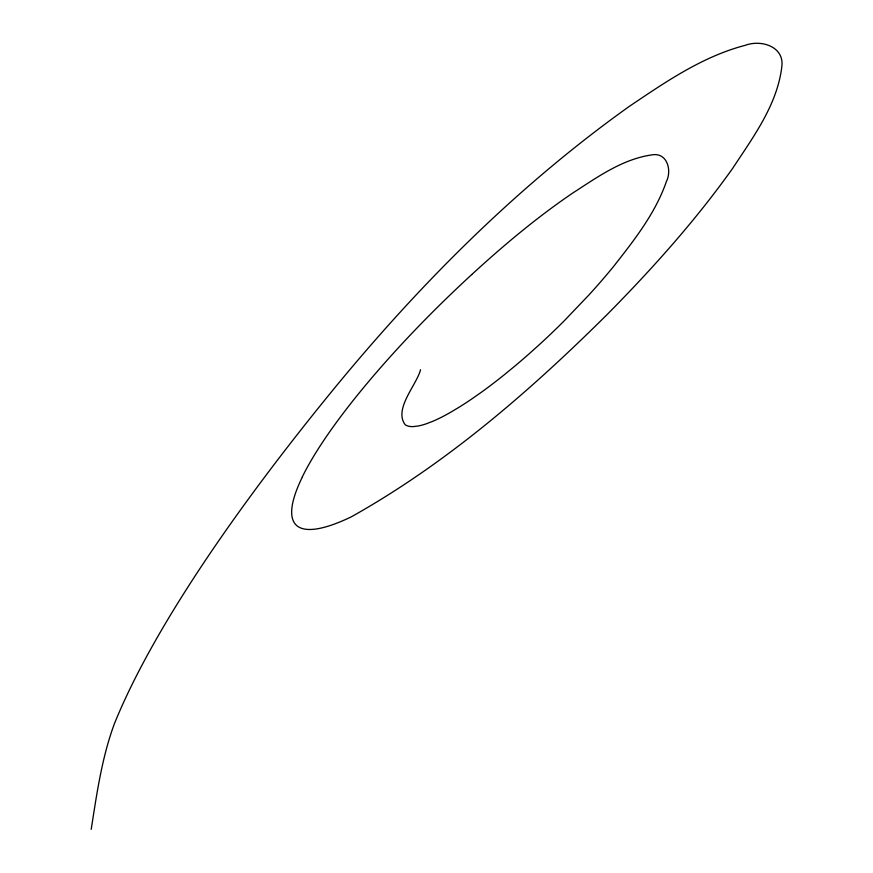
<?xml version="1.0" encoding="UTF-8"?>
<svg xmlns="http://www.w3.org/2000/svg" width="873" height="873" viewBox="0 0 873 873"><rect width="100%" height="100%" fill="white"/><g stroke="black" fill="none" stroke-linecap="round" stroke-linejoin="round"><path stroke-width="1.31" d="M91.207 829.35C96.805 793.786 101.825 757.677 114.385 723.761A944.662 204.424 -43.8 0 1 326.349 398.121C414.773 289.072 514.59 188.23 629.106 106.517C665.335 82.117 702.481 56.439 745.291 45.309C761.092 39.329 784.707 46.509 781.793 66.937C777.166 104.967 753.159 137.094 732.72 168.271C695.65 220.378 652.873 268.164 608.012 313.647C530.533 390.613 446.954 463.279 351.295 516.838A272.736 59.026 -43.8 0 1 324.745 527.161A272.9 59.058 -43.8 0 1 302.364 476.974M420.535 369.716C416.825 384.731 393.505 408.902 405.116 424.671A166.121 35.946 -43.8 0 0 413.453 426.581L418.102 426.013A177.765 38.467 -43.8 0 0 426.406 423.754L432.659 421.353A166.121 35.946 -43.8 0 0 450.664 412.263L458.816 407.396A177.765 38.467 -43.8 0 0 471.966 398.83L481.067 392.468A166.121 35.946 -43.8 0 0 504.747 374.386L514.601 366.3A177.765 38.467 -43.8 0 0 529.682 353.325L539.601 344.399A166.121 35.946 -43.8 0 0 563.729 321.34L589.013 294.867A190.259 41.173 -43.8 0 0 613.555 266.494C634.082 240.304 655.383 213.383 666.394 181.562C672.155 170.039 667.016 151.749 651.356 154.968C621.892 159.323 596.816 177.546 572.35 193.304C536.688 217.573 503.579 245.368 471.813 274.493M302.331 476.865A272.9 59.058 -43.8 0 1 321.864 443.309A272.9 59.058 -43.8 0 1 385.855 361.651A272.9 59.058 -43.8 0 1 471.704 274.602"/></g></svg>
